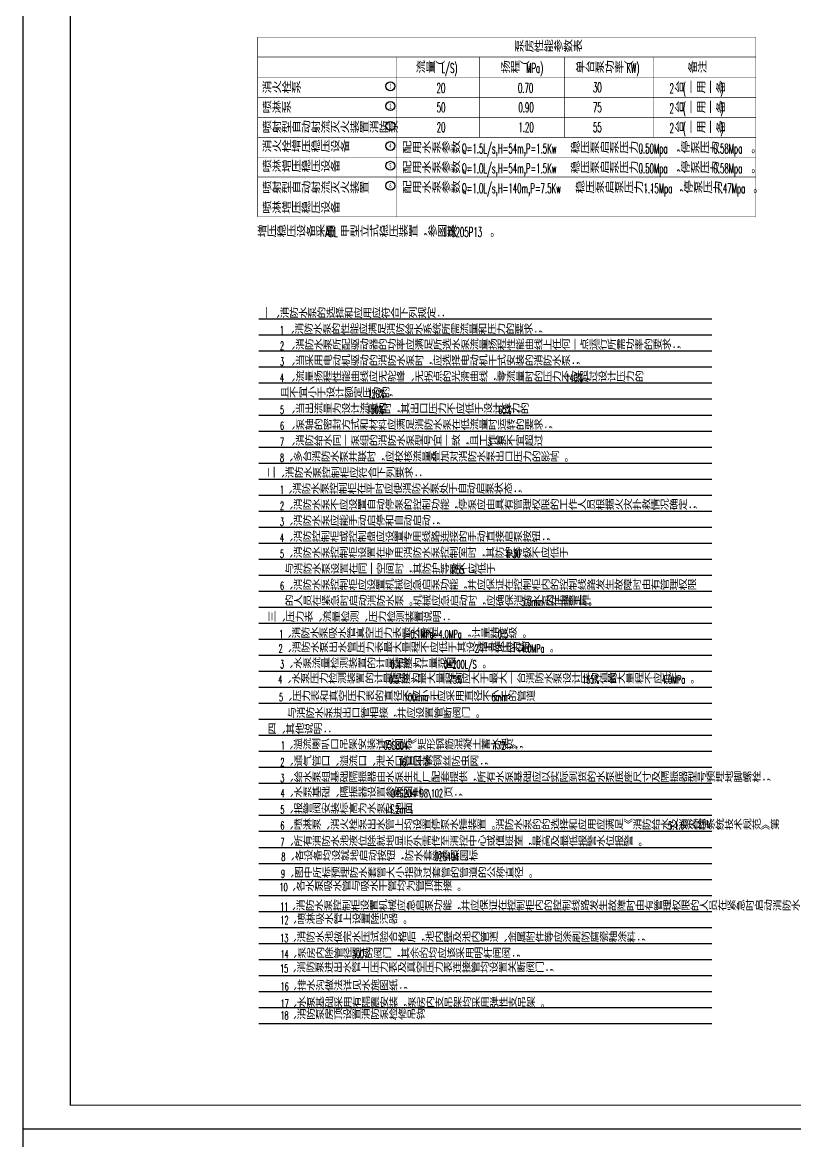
# Model space of a CAD drawing. Extents: x -452079 to 117456, y 3902 to 836955.
# Drawn here: x -328211 to -311911, y 33365 to 56970 of the extents above; entities that cross this region are included whole.
import ezdxf
from ezdxf.enums import TextEntityAlignment as Align

# ---------------------------------------------------------------- set-up
doc = ezdxf.new("R2010")
doc.units = 0
doc.header["$LTSCALE"] = 1000
doc.header["$MEASUREMENT"] = 0
for name, color, linetype in [('0-cxFrame', 155, 'Continuous'), ('A-AXIS-SYMB', 3, 'Continuous'), ('P-其他', 3, 'Continuous'), ('TWT_ZF文字', 3, 'Continuous')]:
    doc.layers.add(name, color=color, linetype=linetype)
doc.layers.add('0-cxText', color=131, linetype='Continuous', lineweight=25)
doc.styles.add('-宋体', font='', dxfattribs={"width": 0.8})
doc.styles.add('_TCH_DIM', font='SIMPLEX', dxfattribs={"width": 0.75, "bigfont": '@1HZTXT'})
doc.styles.add('cx_tuming', font='')
doc.styles.add('cx_tuqian1', font='')
doc.styles.add('黑体', font='', dxfattribs={"height": 12})
doc.styles.get('-宋体').set_extended_font_data('SimSun')
doc.styles.get('cx_tuming').set_extended_font_data('SimHei')
doc.styles.get('cx_tuqian1').set_extended_font_data('SimSun')
doc.styles.get('黑体').set_extended_font_data('SimHei')

# ---------------------------------------------------------------- blocks, each defined once
blk = doc.blocks.new('TK22.A0 L(Dragon)')
at = {"layer": '0-cxFrame', "color": 7, "const_width": 0.5}
blk.add_lwpolyline([(0, 0), (-1189, 0), (-1189, 841), (0, 841)], close=True, dxfattribs=at)
at = {"layer": '0-cxFrame', "const_width": 0.5}
blk.add_lwpolyline([(-80, 10), (-1169, 10), (-1169, 831), (-80, 831)], close=True, dxfattribs=at)
at = {"style": '黑体', "flags": 4}
blk.add_attdef('图幅', text='', height=3.3, dxfattribs=at).set_placement((-40, 3), align=Align.RIGHT)
at = {"layer": '0-cxText', "flags": 4}
for tag, height, style, p in [('建设单位', 3.5, 'cx_tuming', (-45, 240)), ('项目名称', 3.5, 'cx_tuming', (-45, 210)), ('子项名称', 3.5, 'cx_tuming', (-45, 180)), ('工程编号', 3.3, 'cx_tuqian1', (-35, 165)), ('图名1', 3.5, 'cx_tuming', (-45, 87)), ('图名2', 3.5, 'cx_tuming', (-45, 79)), ('图名3', 3.5, 'cx_tuming', (-45, 71)), ('出图日期', 3.3, 'cx_tuqian1', (-39, 60)), ('专业', 3.3, 'cx_tuqian1', (-55, 52)), ('图号', 3.3, 'cx_tuqian1', (-55, 44)), ('版次', 3.3, 'cx_tuqian1', (-20, 44))]:
    blk.add_attdef(tag, text='', height=height, dxfattribs=dict(at, style=style)).set_placement(p, align=Align.MIDDLE)
blk = doc.blocks.new('TK22.A1 L(Dragon)')
at = {"layer": '0-cxFrame', "color": 7, "const_width": 0.5}
blk.add_lwpolyline([(0, 0), (-841, 0), (-841, 594), (0, 594)], close=True, dxfattribs=at)
at = {"style": '黑体', "flags": 4}
blk.add_attdef('图幅', text='', height=3.3, dxfattribs=at).set_placement((-40, 3), align=Align.RIGHT)
at = {"layer": '0-cxText', "flags": 4}
for tag, height, style, p in [('建设单位', 3.5, 'cx_tuming', (-45, 240)), ('项目名称', 3.5, 'cx_tuming', (-45, 210)), ('子项名称', 3.5, 'cx_tuming', (-45, 180)), ('工程编号', 3.3, 'cx_tuqian1', (-35, 165)), ('图名1', 3.5, 'cx_tuming', (-45, 87)), ('图名2', 3.5, 'cx_tuming', (-45, 79)), ('图名3', 3.5, 'cx_tuming', (-45, 71)), ('出图日期', 3.3, 'cx_tuqian1', (-39, 60)), ('专业', 3.3, 'cx_tuqian1', (-55, 52)), ('图号', 3.3, 'cx_tuqian1', (-55, 44)), ('版次', 3.3, 'cx_tuqian1', (-20, 44))]:
    blk.add_attdef(tag, text='', height=height, dxfattribs=dict(at, style=style)).set_placement(p, align=Align.MIDDLE)

msp = doc.modelspace()

# ---------------------------------------------------------------- linework, layer by layer
at = {"layer": 'A-AXIS-SYMB'}
msp.add_lwpolyline([(-328198.56, 33614.62), (-268748.56, 33614.62), (-268748.56, 75664.62), (-328198.56, 75664.62)], close=True, dxfattribs=at)
at = {"layer": 'P-其他', "color": 2, "const_width": 12}
for points in [[(-312730.91, 52865.12), (-312730.91, 56657.12), (-323247.02, 56657.12), (-323247.02, 52865.12)], [(-323247.02, 56237.12), (-312730.91, 56237.12)], [(-320313.7, 56237.12), (-320313.7, 52865.12)], [(-320313.7, 56237.12), (-320313.7, 52865.12)], [(-318565.7, 56237.12), (-318565.7, 54545.12)], [(-316765.7, 56237.12), (-316765.7, 54545.12)], [(-314896.7, 56237.12), (-314896.7, 54545.12)], [(-323247.02, 55805.12), (-312730.91, 55805.12)], [(-323247.02, 55385.12), (-312730.91, 55385.12)], [(-323247.02, 54965.12), (-312730.91, 54965.12)], [(-323247.02, 54545.12), (-312730.91, 54545.12)], [(-323247.02, 54125.12), (-312730.91, 54125.12)], [(-323247.02, 53705.12), (-312730.91, 53705.12)], [(-323247.02, 52865.12), (-312730.91, 52865.12)]]:
    msp.add_lwpolyline(points, dxfattribs=at)
at = {"layer": 'P-其他'}
for centre in [(-320442.23, 55622.1), (-320442.23, 55202.1), (-320442.23, 54782.1), (-320442.23, 54362.1), (-320442.23, 53942.1), (-320442.23, 53522.1)]:
    msp.add_circle(centre, 94.5, dxfattribs=at)
at = {"layer": 'TWT_ZF文字', "color": 3}
for p, q in [((-323223.27, 50709.64), (-313659.34, 50709.64)), ((-323223.27, 50371.64), (-313659.34, 50371.64)), ((-323223.27, 50033.64), (-313659.34, 50033.64)), ((-323223.27, 49695.64), (-313659.34, 49695.64)), ((-323223.27, 49357.64), (-313659.34, 49357.64)), ((-323223.27, 49019.64), (-313659.34, 49019.64)), ((-323223.27, 48681.64), (-313659.34, 48681.64)), ((-323223.27, 48343.64), (-313659.34, 48343.64)), ((-323223.27, 48005.64), (-313659.34, 48005.64)), ((-323223.27, 47667.64), (-313659.34, 47667.64)), ((-323223.27, 47329.64), (-313659.34, 47329.64)), ((-323223.27, 46991.64), (-313659.34, 46991.64)), ((-323223.27, 46653.64), (-313659.34, 46653.64)), ((-323223.27, 46315.64), (-313659.34, 46315.64)), ((-323223.27, 45977.64), (-313659.34, 45977.64)), ((-323223.27, 45639.64), (-313659.34, 45639.64)), ((-323223.27, 45301.64), (-313659.34, 45301.64)), ((-323223.27, 44963.64), (-313659.34, 44963.64)), ((-323223.27, 44625.64), (-313659.34, 44625.64)), ((-323223.27, 44287.64), (-313659.34, 44287.64)), ((-323223.27, 43949.64), (-313659.34, 43949.64)), ((-323223.27, 43611.64), (-313659.34, 43611.64)), ((-323223.27, 43273.64), (-313659.34, 43273.64)), ((-323223.27, 42935.64), (-313659.34, 42935.64)), ((-323223.27, 42597.64), (-313659.34, 42597.64)), ((-323223.27, 42259.64), (-313659.34, 42259.64)), ((-323223.27, 41921.64), (-313659.34, 41921.64)), ((-323223.27, 41583.64), (-313659.34, 41583.64)), ((-323223.27, 41245.64), (-313659.34, 41245.64)), ((-323223.27, 40907.64), (-313659.34, 40907.64)), ((-323223.27, 40569.64), (-313659.34, 40569.64)), ((-323223.27, 40231.64), (-313659.34, 40231.64)), ((-323223.27, 39893.64), (-313659.34, 39893.64)), ((-323223.27, 39555.64), (-313659.34, 39555.64)), ((-323223.27, 39217.64), (-313659.34, 39217.64)), ((-323223.27, 38879.64), (-313659.34, 38879.64)), ((-323223.27, 38541.64), (-313659.34, 38541.64)), ((-323223.27, 38203.64), (-313659.34, 38203.64)), ((-323223.27, 37865.64), (-313659.34, 37865.64)), ((-323223.27, 37527.64), (-313659.34, 37527.64)), ((-323223.27, 37189.64), (-313659.34, 37189.64)), ((-323223.27, 36851.64), (-313659.34, 36851.64)), ((-323223.27, 36513.64), (-313659.34, 36513.64)), ((-323223.27, 36175.64), (-313659.34, 36175.64)), ((-323223.27, 35837.64), (-313659.34, 35837.64))]:
    msp.add_line(p, q, dxfattribs=at)
at = {"layer": 'TWT_ZF文字', "ltscale": 10}
msp.add_line((-323223.27, 35837.64), (-314204.87, 35837.64), dxfattribs=at)

# ---------------------------------------------------------------- block references
at = {"layer": '0-cxFrame', "xscale": 50, "yscale": 50, "zscale": 50}
for name, p in [('TK22.A0 L(Dragon)', (-268748.56, 33614.62)), ('TK22.A1 L(Dragon)', (-286148.56, 3914.62))]:
    msp.add_blockref(name, p, dxfattribs=at)

# ---------------------------------------------------------------- texts
at = {"layer": 'P-其他', "color": 2, "style": '_TCH_DIM'}
for s, height, width, p in [('泵房性能参数表', 238.11, 0.75, (-317823.75, 56344.56)), ('流量（', 238.11, 0.75, (-319905.42, 55901.12)), ('L/S)', 204, 0.529412, (-319365.42, 55901.12)), ('扬程（', 238.11, 0.75, (-318118.28, 55901.12)), ('MPa)', 204, 0.529412, (-317578.28, 55901.12)), ('单台泵功率（', 238.11, 0.75, (-316539.42, 55901.12)), ('KW)', 204, 0.529412, (-315459.42, 55901.12)), ('备注', 238.11, 0.75, (-314170.33, 55901.12)), ('消火栓泵', 238.11, 0.75, (-323151.02, 55475.12)), ('台', 238.11, 0.75, (-314449.28, 55475.12)), ('(', 204, 0.529412, (-314269.28, 55475.12)), ('一用一备', 238.11, 0.75, (-314197.28, 55475.12)), (')', 204, 0.529412, (-313477.28, 55475.12)), ('2', 204, 0.529412, (-314552.13, 55475.12)), ('喷淋泵', 238.11, 0.75, (-323151.02, 55055.12)), ('2', 204, 0.529412, (-314552.13, 55055.12)), ('台', 238.11, 0.75, (-314449.28, 55055.12)), ('(', 204, 0.529412, (-314269.28, 55055.12)), ('一用一备', 238.11, 0.75, (-314197.28, 55055.12)), (')', 204, 0.529412, (-313477.28, 55055.12)), ('喷射型自动射流灭火装置消防泵', 238.1102, 0.75, (-323151.02, 54635.12)), ('2', 204, 0.529412, (-314552.13, 54635.12)), ('台', 238.11, 0.75, (-314449.28, 54635.12)), ('(', 204, 0.529412, (-314269.28, 54635.12)), ('一用一备', 238.11, 0.75, (-314197.28, 54635.12)), (')', 204, 0.529412, (-313477.28, 54635.12)), ('消火栓增压稳压设备', 238.11, 0.75, (-323151.02, 54230.08)), ('喷淋增压稳压设备', 238.11, 0.75, (-323151.02, 53810.08)), ('喷射型自动射流灭火装置', 238.1102, 0.75, (-323151.02, 53358.88)), ('喷淋增压稳压设备', 238.11, 0.75, (-323151.02, 52938.88))]:
    msp.add_text(s, height=height, dxfattribs=dict(at, width=width)).set_placement(p)
at = {"layer": 'P-其他', "style": '-宋体'}
for s, height, width, p, p2 in [('1', 107.51, 0.469361, (-320460.27, 55568.35), (-320424.18, 55568.35)), ('2', 103.11, 0.64021, (-320465.83, 55150.55), (-320418.62, 55150.55)), ('3', 103.67, 0.620107, (-320465.21, 54730.27), (-320419.24, 54730.27)), ('4', 101.08, 0.711344, (-320467.93, 54311.56), (-320416.52, 54311.56)), ('5', 103.47, 0.627276, (-320465.43, 53890.37), (-320419.02, 53890.37)), ('6', 102.6, 0.658464, (-320466.38, 53470.8), (-320418.07, 53470.8))]:
    msp.add_text(s, height=height, dxfattribs=dict(at, width=width)).set_placement(p, p2, align=Align.FIT)
at = {"layer": 'P-其他', "color": 1, "style": '_TCH_DIM', "width": 0.529412}
for s, p in [('20', (-319468.95, 55482.48)), ('0.70', (-317750.94, 55482.48)), ('30', (-316167.9, 55493.12)), ('50', (-319465.7, 55073.12)), ('0.90', (-317741.81, 55073.12)), ('75', (-316167.9, 55073.12)), ('20', (-319465.7, 54653.12)), ('1.20', (-317741.81, 54653.12)), ('55', (-316167.9, 54653.12))]:
    msp.add_text(s, height=204, dxfattribs=at).set_placement(p)
at = {"layer": 'TWT_ZF文字', "color": 1, "style": '_TCH_DIM'}
for s, height, width, p in [('配用水泵参数：', 238.11, 0.75, (-320194.71, 54204.92)), ('Q=1.5L/s,H=54m,P=1.5Kw', 204, 0.529412, (-318934.71, 54204.92)), ('稳压泵启泵压力：', 238.11, 0.75, (-316644.42, 54204.92)), ('0.50Mpa', 204, 0.529412, (-315204.42, 54204.92)), ('，停泵压力', 238.11, 0.75, (-314525.57, 54204.92)), ('0.58Mpa', 204, 0.529412, (-313625.57, 54204.92)), ('。', 238.11, 0.75, (-312946.71, 54204.92)), ('配用水泵参数：', 238.11, 0.75, (-320194.71, 53784.92)), ('Q=1.0L/s,H=54m,P=1.5Kw', 204, 0.529412, (-318934.71, 53784.92)), ('稳压泵启泵压力：', 238.11, 0.75, (-316644.42, 53784.92)), ('0.50Mpa', 204, 0.529412, (-315204.42, 53784.92)), ('，停泵压力', 238.11, 0.75, (-314525.57, 53784.92)), ('0.58Mpa', 204, 0.529412, (-313625.57, 53784.92)), ('。', 238.11, 0.75, (-312946.71, 53784.92)), ('配用水泵参数：', 238.11, 0.75, (-320194.71, 53364.92)), ('Q=1.0L/s,H=140m,P=7.5Kw', 204, 0.529412, (-318934.71, 53364.92)), ('稳压泵启泵压力：', 238.11, 0.75, (-316541.57, 53364.92)), ('，停泵压力', 238.11, 0.75, (-314463.85, 53364.92)), ('1.15Mpa', 204, 0.529412, (-315101.57, 53364.92)), ('1.47Mpa', 204, 0.529412, (-313563.85, 53364.92)), ('。', 238.11, 0.75, (-312905.57, 53364.92)), ('增压稳压设备采用', 238.11, 0.75, (-323254.74, 52439.52)), ('ADL', 204, 0.529412, (-321814.74, 52439.52)), ('甲型立式稳压装置，参图集', 238.1102, 0.75, (-321506.17, 52439.52)), ('17S205P13', 204, 0.529412, (-319346.17, 52439.52)), ('。', 238.11, 0.75, (-318456.45, 52439.52)), ('一、消防水泵的选择和应用应符合下列规定：', 198.4252, 0.75, (-323158.56, 50726.64)), ('1', 170, 0.529412, (-322772.77, 50388.64)), ('、消防水泵的性能应满足消防给水系统所需流量和压力的要求；', 198.4252, 0.75, (-322658.49, 50388.64)), ('、消防水泵所配驱动器的功率应满足所选水泵流量扬程性能曲线上任何一点运行所需功率的要求；', 198.4252, 0.75, (-322641.34, 50060.14)), ('2', 170, 0.529412, (-322772.77, 50060.14)), ('3', 170, 0.529412, (-322772.77, 49722.14)), ('、当采用电动机驱动的消防水泵时，应选择电动机干式安装的消防水泵；', 198.4252, 0.75, (-322641.34, 49722.14)), ('、流量扬程性能曲线应无驼峰、无拐点的光滑曲线，零流量时的压力不应超过设计压力的', 198.4252, 0.75, (-322641.34, 49384.14)), ('4', 170, 0.529412, (-322772.77, 49384.14)), ('140%', 170, 0.529412, (-316745.63, 49384.14)), ('，', 198.43, 0.75, (-316411.34, 49384.14)), ('且不宜小于设计额定压力的', 198.4252, 0.75, (-322772.77, 49046.14)), ('120%', 170, 0.529412, (-320927.06, 49046.14)), ('；', 198.43, 0.75, (-320592.77, 49046.14)), ('5', 170, 0.529412, (-322772.77, 48708.14)), ('、当出流量为设计流量的', 198.4252, 0.75, (-322641.34, 48708.14)), ('150%', 170, 0.529412, (-320945.63, 48708.14)), ('时，其出口压力不应低于设计压力的', 198.4252, 0.75, (-320611.34, 48708.14)), ('65%', 170, 0.529412, (-318165.63, 48708.14)), ('；', 198.43, 0.75, (-317899.92, 48708.14)), ('6', 170, 0.529412, (-322772.77, 48370.14)), ('、泵轴的密封方式和材料应满足消防水泵在低流量时运转的要求；', 198.4252, 0.75, (-322641.34, 48370.14)), ('7', 170, 0.529412, (-322772.77, 48032.14)), ('、消防给水同一泵组的消防水泵型号宜一致，且工作泵不宜超过', 198.4252, 0.75, (-322641.34, 48032.14)), ('3', 170, 0.529412, (-318395.63, 48032.14)), ('台；', 198.425, 0.75, (-318264.2, 48032.14)), ('8', 170, 0.529412, (-322772.77, 47694.14)), ('、', 198.43, 0.75, (-322687.06, 47694.14)), ('多台消防水泵并联时，应校核流量叠加对消防水泵出口压力的影响。', 198.4252, 0.75, (-322491.34, 47694.14)), ('二、消防水泵控制柜应符合下列要求：', 198.4252, 0.75, (-323055.27, 47356.14)), ('、消防水泵控制柜在平时应使消防水泵处于自动启泵状态；', 198.4252, 0.75, (-322704.2, 47018.14)), ('1', 170, 0.529412, (-322772.77, 47018.14)), ('2', 170, 0.529412, (-322772.77, 46680.14)), ('、消防水泵不应设置自动停泵的控制功能，停泵应由具有管理权限的工作人员根据火灾扑救情况确定；', 198.4252, 0.75, (-322687.06, 46680.14)), ('3', 170, 0.529412, (-322772.77, 46342.14)), ('、消防水泵应能手动启停和自动启动；', 198.4252, 0.75, (-322687.06, 46342.14)), ('4', 170, 0.529412, (-322772.77, 46004.14)), ('、消防控制柜或控制盘应设置专用线路连接的手动直接启泵按钮；', 198.4252, 0.75, (-322687.06, 46004.14)), ('5', 170, 0.529412, (-322772.77, 45666.14)), ('、消防水泵控制柜设置在专用消防水泵控制室时，其防护等级不应低于', 198.4252, 0.75, (-322687.06, 45666.14)), ('IP30', 170, 0.529412, (-317991.34, 45666.14)), ('；', 198.43, 0.75, (-317649.92, 45666.14)), ('与消防水泵设置在同一空间时，其防护等级不应低于', 198.4252, 0.75, (-322677.9, 45328.14)), ('IP55', 170, 0.529412, (-319182.19, 45328.14)), ('；', 198.43, 0.75, (-318840.76, 45328.14)), ('6', 170, 0.529412, (-322772.77, 44990.14)), ('、消防水泵控制柜应设置机械应急启泵功能，并应保证在控制柜内的控制线路发生故障时由有管理权限', 198.4252, 0.75, (-322687.06, 44990.14)), ('的人员在紧急时启动消防水泵。机械应急启动时，应确保消防水泵在报警后', 198.4252, 0.75, (-322677.9, 44652.14)), ('内正常工作', 198.425, 0.75, (-317177.9, 44652.14)), ('5.0min', 170, 0.529412, (-317682.19, 44652.14)), ('。', 198.43, 0.75, (-316382.19, 44652.14)), ('三、压力表、流量检测、压力检测装置说明：', 198.4252, 0.75, (-323040.27, 44313.64)), ('1', 170, 0.529412, (-322791.77, 43972.64)), ('、消防水泵吸水管真空压力表最大量程', 198.4252, 0.75, (-322723.2, 43972.64)), (':-0.1MPa~4.0MPa', 170, 0.529412, (-320173.2, 43972.64)), ('，计量精度', 198.425, 0.75, (-318926.06, 43972.64)), ('0.5', 170, 0.529412, (-318176.06, 43972.64)), ('级。', 198.425, 0.75, (-317961.77, 43972.64)), ('2', 170, 0.529412, (-322802.55, 43668.29)), ('、消防水泵出水管压力表最大量程不应低于其设计工作压力的', 198.4252, 0.75, (-322716.84, 43668.29)), ('2', 170, 0.529412, (-318666.84, 43668.29)), ('倍且不应低于', 198.425, 0.75, (-318581.12, 43668.29)), ('4.0MPa', 170, 0.529412, (-317681.12, 43668.29)), ('。', 198.43, 0.75, (-317192.55, 43668.29)), ('3', 170, 0.529412, (-322771.84, 43333.62)), ('、水泵流量检测装置的计量精度为', 198.4252, 0.75, (-322686.12, 43333.62)), ('0.4', 170, 0.529412, (-320436.12, 43333.62)), ('级，计量范围', 198.425, 0.75, (-320221.84, 43333.62)), ('0~200L/S', 170, 0.529412, (-319321.84, 43333.62)), ('、水泵压力检测装置的计量精度为', 198.4252, 0.75, (-322724.84, 43013.2)), ('级，最大量程的', 198.425, 0.75, (-320260.55, 43013.2)), ('应大于最大一台消防水泵设计压力值的', 198.4252, 0.75, (-318944.84, 43013.2)), ('。', 198.43, 0.75, (-318614.69, 43333.62)), ('，最大量程不应低于', 198.425, 0.75, (-316060.55, 43013.2)), ('4', 170, 0.529412, (-322810.55, 43013.2)), ('0.5', 170, 0.529412, (-320474.84, 43013.2)), ('75%', 170, 0.529412, (-319210.55, 43013.2)), ('165%', 170, 0.529412, (-316394.84, 43013.2)), ('4.0MPa', 170, 0.529412, (-314710.55, 43013.2)), ('。', 198.43, 0.75, (-314221.98, 43013.2)), ('5', 170, 0.529412, (-322793.27, 42640.14)), ('、压力表和真空压力表的直径不应小于', 198.4252, 0.75, (-322707.56, 42640.14)), ('100mm', 170, 0.529412, (-320157.56, 42640.14)), ('，应采用直径不小于', 198.425, 0.75, (-319660.42, 42640.14)), ('6mm', 170, 0.529412, (-318310.42, 42640.14)), ('的管道', 198.425, 0.75, (-317967.56, 42640.14)), ('与消防水泵进出口管相接，并应设置管断阀门。', 198.4252, 0.75, (-322623.77, 42284.64)), ('四、其他说明：', 198.425, 0.75, (-323040.27, 41947.64)), ('1', 170, 0.529412, (-322755.57, 41621.13)), ('、溢流喇叭口吊架安装详见国标', 198.4252, 0.75, (-322687, 41621.13)), ('05S804', 170, 0.529412, (-320587, 41621.13)), ('《矩形钢筋混凝土蓄水池》', 198.4252, 0.75, (-320072.72, 41621.13)), ('172', 170, 0.529412, (-318272.72, 41621.13)), ('页；', 198.425, 0.75, (-318032.72, 41621.13)), ('2', 170, 0.529412, (-322765.77, 41268.64)), ('、通气管口、溢流口、泄水口管口装', 198.4252, 0.75, (-322680.06, 41268.64)), ('16', 170, 0.529412, (-320280.06, 41268.64)), ('目不锈钢丝防虫网；', 198.425, 0.75, (-320125.77, 41268.64)), ('3', 170, 0.529412, (-322765.77, 40931.84)), ('、给水泵组基础隔振器由水泵生产厂配套提供，所有水泵基础应以实际到货的水泵底座尺寸及隔振器型号预埋地脚螺栓；', 198.4252, 0.75, (-322680.06, 40931.84)), ('4', 170, 0.529412, (-322763.58, 40611.39)), ('、水泵基础、隔振器设置参照图集', 198.4252, 0.75, (-322677.87, 40611.39)), ('04S204', 170, 0.529412, (-320427.87, 40611.39)), ('98\\102', 170, 0.529412, (-319822.15, 40611.39)), ('页；', 198.425, 0.75, (-319316.44, 40611.39)), ('5', 170, 0.529412, (-322765.77, 40266.53)), ('、报警阀安装标高为水泵房地面', 198.4252, 0.75, (-322680.06, 40266.53)), ('+1.2m', 170, 0.529412, (-320580.06, 40266.53)), ('、喷淋泵、消火栓泵出水管上均设置停泵水锤装置。消防水泵的的选择和应用应满足《消防给水及消火栓系统技术规范》第', 198.4252, 0.75, (-322680.06, 39929.12)), ('。', 198.43, 0.75, (-320142.92, 40266.53)), ('条规定。', 198.425, 0.75, (-314254.34, 39929.12)), ('6', 170, 0.529412, (-322765.77, 39929.12)), ('5.1.6', 170, 0.529412, (-314580.06, 39929.12)), ('7', 170, 0.529412, (-322762.6, 39578.62)), ('、所有消防水池液位除就地显示外需传至消控中心或值班室，最高及最低报警水位报警。', 198.4252, 0.75, (-322676.88, 39578.62)), ('8', 170, 0.529412, (-322744.3, 39270.91, 5006.01)), ('、各设备均设就地启动按钮，防水套管参照国标', 198.4252, 0.75, (-322658.58, 39270.91, 5006.01)), ('02S404', 170, 0.529412, (-319508.58, 39270.91, 5006.01)), ('。', 198.43, 0.75, (-318994.3, 39270.91, 5006.01)), ('9', 170, 0.529412, (-322753.04, 38912.84, 5006.01)), ('、图中所标预埋防水套管大小指穿过套管的管道的公称直径。', 198.4252, 0.75, (-322667.32, 38912.84, 5006.01)), ('10', 170, 0.529412, (-322783.66, 38629.4)), ('、各水泵吸水管与吸水干管均为管顶拼接。', 198.4252, 0.75, (-322629.37, 38629.4)), ('11', 170, 0.529412, (-322766.88, 38218.5)), ('、消防水泵控制柜设置机械应急启泵功能，并应保证在控制柜内的控制线路发生故障时由有管理权限的人员在紧急时启动消防水泵。', 198.4252, 0.75, (-322629.74, 38218.5)), ('12', 170, 0.529412, (-322764.49, 37936.87)), ('、喷淋吸水管上设置除污器。', 198.4252, 0.75, (-322610.2, 37936.87)), ('、消防水池做完水压试验合格后，池内壁及池内管道、金属附件等应涂刷防腐瓷釉涂料；', 198.4252, 0.75, (-322614.05, 37553.66)), ('13', 170, 0.529412, (-322768.33, 37553.66)), ('14', 170, 0.529412, (-322760.82, 37214.11)), ('、泵房内除管径超过', 198.425, 0.75, (-322606.53, 37214.11)), ('300', 170, 0.529412, (-321256.53, 37214.11)), ('的阀门，其余的均应该采用明杆闸阀；', 198.4252, 0.75, (-320999.39, 37214.11)), ('15', 170, 0.529412, (-322770.99, 36912.25)), ('、消防泵进出水管上压力表及真空压力表连接管均设置关断阀门；', 198.4252, 0.75, (-322616.71, 36912.25)), ('16', 170, 0.529412, (-322760.37, 36534.16)), ('、排水沟做法详见水施图纸；', 198.4252, 0.75, (-322606.08, 36534.16)), ('、水泵基础采用有隔震安装，泵房内支吊架均采用弹性支吊架。', 198.4252, 0.75, (-322605.83, 36173.06)), ('17', 170, 0.529412, (-322760.11, 36173.06)), ('、消防泵房顶设置消防泵检修吊钩', 198.4252, 0.75, (-322609.83, 35923.92)), ('18', 170, 0.529412, (-322764.11, 35923.92)), ('.', 170, 0.529412, (-320359.83, 35923.92))]:
    msp.add_text(s, height=height, dxfattribs=dict(at, width=width)).set_placement(p)

doc.saveas('drawing.dxf')
